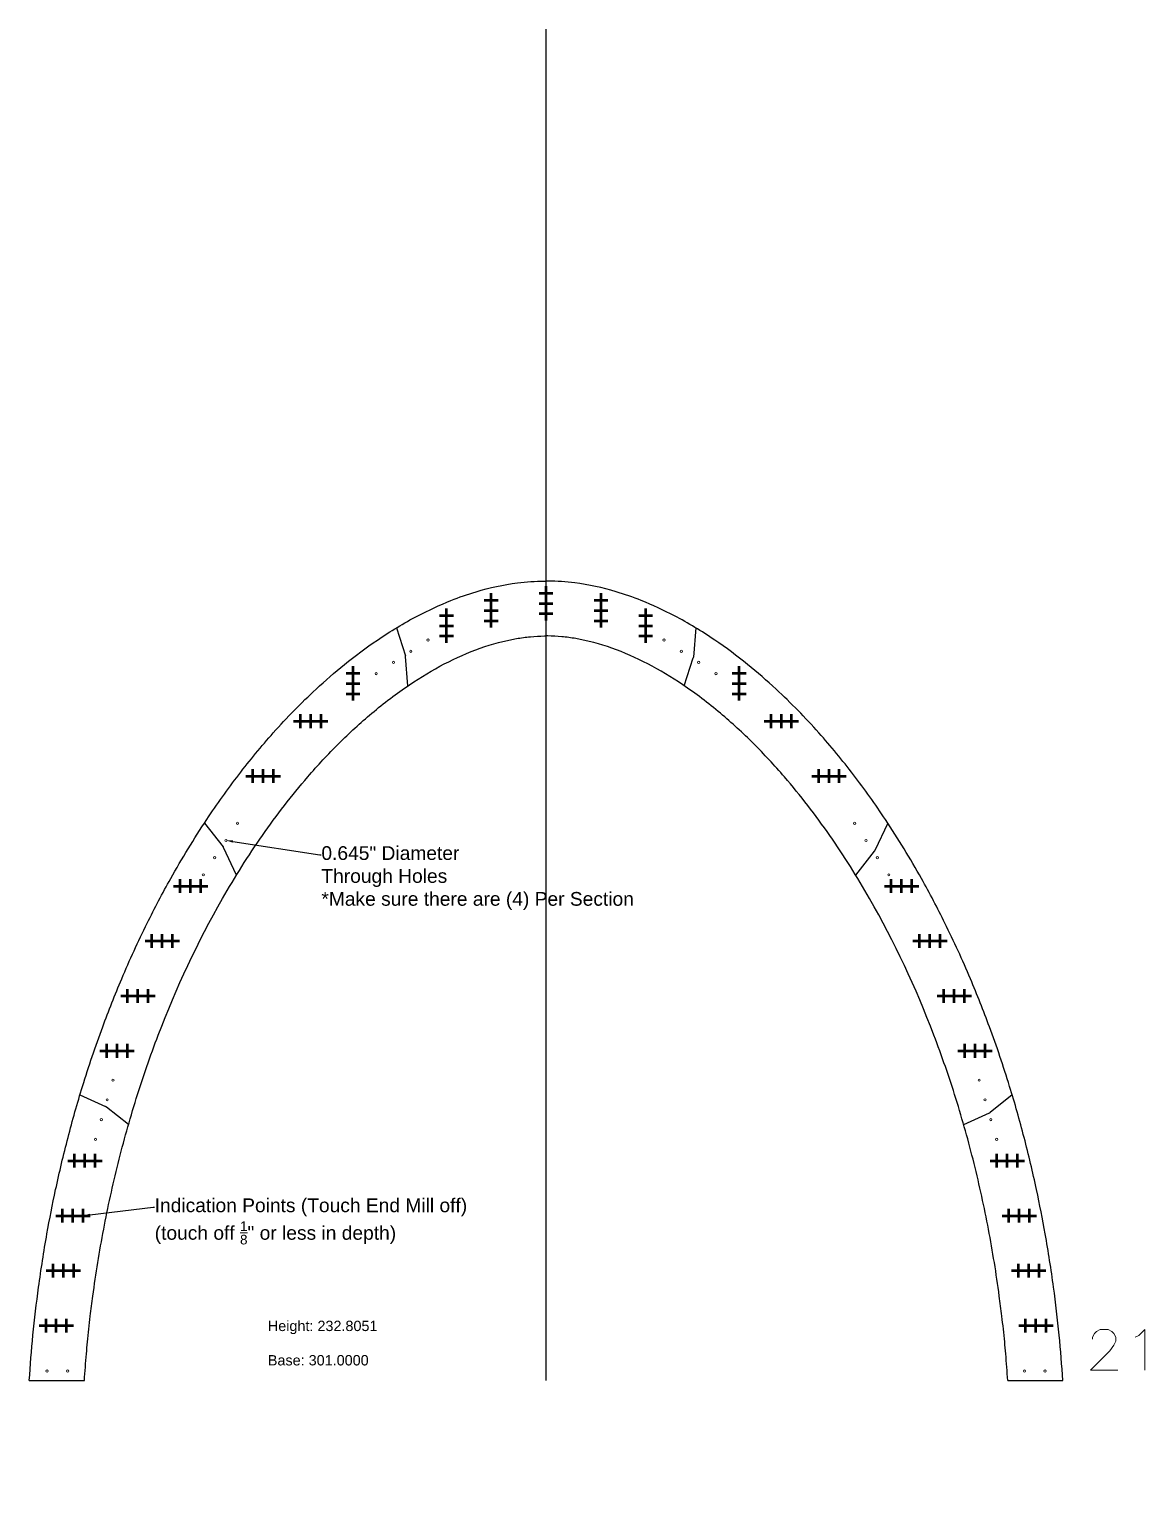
# Model space of a CAD drawing. Header units: inches. Extents: x -1683 to 11264, y -1696 to 865.
# Drawn here: x 5216.1 to 5541, y -1373 to -947.1 of the extents above; entities that cross this region are included whole.
import ezdxf
from ezdxf import colors
from ezdxf.entities.mleader import LeaderData, LeaderLine
from ezdxf.math import Vec2, Vec3

# ---------------------------------------------------------------- set-up
doc = ezdxf.new("R2010")
doc.units = ezdxf.units.IN
doc.header["$MEASUREMENT"] = 0
doc.header["$PDMODE"] = 2
doc.header["$PDSIZE"] = 2
for name, color, linetype, lineweight in [('Annotation', 7, 'Continuous', 9), ('Drilling', 3, 'Continuous', 13), ('Engrave', 4, 'Continuous', 50)]:
    doc.layers.add(name, color=color, linetype=linetype, lineweight=lineweight)
doc.styles.get("Standard").update_dxf_attribs({"font": 'Arial.ttf'})

# ---------------------------------------------------------------- blocks, each defined once
blk = doc.blocks.new('*U860')
at = {"layer": 'Engrave'}
blk.add_point((0, 0), dxfattribs=at)
blk = doc.blocks.new('*U861')
at = {"layer": 'Engrave', "color": 0, "linetype": 'ByBlock', "lineweight": -2, "transparency": 16777216}
for p in [(0, 0), (3, 0), (6, 0)]:
    blk.add_blockref('*U860', p, dxfattribs=at)
blk = doc.blocks.new('*U862')
at = {"layer": 'Engrave'}
blk.add_point((0, 0), dxfattribs=at)
blk = doc.blocks.new('*U863')
at = {"layer": 'Engrave', "color": 0, "linetype": 'ByBlock', "lineweight": -2, "transparency": 16777216}
for p in [(0, 0), (3, 0), (6, 0)]:
    blk.add_blockref('*U862', p, dxfattribs=at)
blk = doc.blocks.new('*U864')
at = {"layer": 'Engrave'}
blk.add_point((0, 0), dxfattribs=at)
blk = doc.blocks.new('*U865')
at = {"layer": 'Engrave', "color": 0, "linetype": 'ByBlock', "lineweight": -2, "transparency": 16777216}
for p in [(0, 0), (3, 0), (6, 0)]:
    blk.add_blockref('*U864', p, dxfattribs=at)
blk = doc.blocks.new('*U866')
at = {"layer": 'Engrave'}
blk.add_point((0, 0), dxfattribs=at)
blk = doc.blocks.new('*U867')
at = {"layer": 'Engrave', "color": 0, "linetype": 'ByBlock', "lineweight": -2, "transparency": 16777216}
for p in [(0, 0), (3, 0), (6, 0)]:
    blk.add_blockref('*U866', p, dxfattribs=at)
blk = doc.blocks.new('*U868')
at = {"layer": 'Engrave'}
blk.add_point((0, 0), dxfattribs=at)
blk = doc.blocks.new('*U869')
at = {"layer": 'Engrave', "color": 0, "linetype": 'ByBlock', "lineweight": -2, "transparency": 16777216}
for p in [(0, 0), (3, 0), (6, 0)]:
    blk.add_blockref('*U868', p, dxfattribs=at)
blk = doc.blocks.new('*U870')
at = {"layer": 'Engrave'}
blk.add_point((0, 0), dxfattribs=at)
blk = doc.blocks.new('*U871')
at = {"layer": 'Engrave', "color": 0, "linetype": 'ByBlock', "lineweight": -2, "transparency": 16777216}
for p in [(0, 0), (3, 0), (6, 0)]:
    blk.add_blockref('*U870', p, dxfattribs=at)
blk = doc.blocks.new('*U872')
at = {"layer": 'Engrave'}
blk.add_point((0, 0), dxfattribs=at)
blk = doc.blocks.new('*U873')
at = {"layer": 'Engrave', "color": 0, "linetype": 'ByBlock', "lineweight": -2, "transparency": 16777216}
for p in [(0, 0), (3, 0), (6, 0)]:
    blk.add_blockref('*U872', p, dxfattribs=at)
blk = doc.blocks.new('*U874')
at = {"layer": 'Engrave'}
blk.add_point((0, 0), dxfattribs=at)
blk = doc.blocks.new('*U875')
at = {"layer": 'Engrave', "color": 0, "linetype": 'ByBlock', "lineweight": -2, "transparency": 16777216}
for p in [(0, 0), (3, 0), (6, 0)]:
    blk.add_blockref('*U874', p, dxfattribs=at)
blk = doc.blocks.new('*U876')
at = {"layer": 'Engrave'}
blk.add_point((0, 0), dxfattribs=at)
blk = doc.blocks.new('*U877')
at = {"layer": 'Engrave', "color": 0, "linetype": 'ByBlock', "lineweight": -2, "transparency": 16777216}
for p in [(0, 0), (3, 0), (6, 0)]:
    blk.add_blockref('*U876', p, dxfattribs=at)
blk = doc.blocks.new('*U878')
at = {"layer": 'Engrave'}
blk.add_point((0, 0), dxfattribs=at)
blk = doc.blocks.new('*U879')
at = {"layer": 'Engrave', "color": 0, "linetype": 'ByBlock', "lineweight": -2, "transparency": 16777216}
for p in [(0, 0), (3, 0), (6, 0)]:
    blk.add_blockref('*U878', p, dxfattribs=at)
blk = doc.blocks.new('*U880')
at = {"layer": 'Engrave'}
blk.add_point((0, 0), dxfattribs=at)
blk = doc.blocks.new('*U881')
at = {"layer": 'Engrave', "color": 0, "linetype": 'ByBlock', "lineweight": -2, "transparency": 16777216}
for p in [(0, 0), (3, 0), (6, 0)]:
    blk.add_blockref('*U880', p, dxfattribs=at)
blk = doc.blocks.new('*U882')
at = {"layer": 'Engrave'}
blk.add_point((0, 0), dxfattribs=at)
blk = doc.blocks.new('*U883')
at = {"layer": 'Engrave', "color": 0, "linetype": 'ByBlock', "lineweight": -2, "transparency": 16777216}
for p in [(0, 0), (3, 0), (6, 0)]:
    blk.add_blockref('*U882', p, dxfattribs=at)
blk = doc.blocks.new('*U884')
at = {"layer": 'Engrave'}
blk.add_point((0, 0), dxfattribs=at)
blk = doc.blocks.new('*U885')
at = {"layer": 'Engrave', "color": 0, "linetype": 'ByBlock', "lineweight": -2, "transparency": 16777216}
for p in [(0, 0), (3, 0), (6, 0)]:
    blk.add_blockref('*U884', p, dxfattribs=at)
blk = doc.blocks.new('*U886')
at = {"layer": 'Engrave'}
blk.add_point((0, 0), dxfattribs=at)
blk = doc.blocks.new('*U887')
at = {"layer": 'Engrave', "color": 0, "linetype": 'ByBlock', "lineweight": -2, "transparency": 16777216}
for p in [(0, 0), (3, 0), (6, 0)]:
    blk.add_blockref('*U886', p, dxfattribs=at)
blk = doc.blocks.new('*U888')
at = {"layer": 'Engrave'}
blk.add_point((0, 0), dxfattribs=at)
blk = doc.blocks.new('*U889')
at = {"layer": 'Engrave', "color": 0, "linetype": 'ByBlock', "lineweight": -2, "transparency": 16777216}
for p in [(0, 0), (3, 0), (6, 0)]:
    blk.add_blockref('*U888', p, dxfattribs=at)
blk = doc.blocks.new('*U890')
at = {"layer": 'Engrave'}
blk.add_point((0, 0), dxfattribs=at)
blk = doc.blocks.new('*U891')
at = {"layer": 'Engrave', "color": 0, "linetype": 'ByBlock', "lineweight": -2, "transparency": 16777216}
for p in [(0, 0), (3, 0), (6, 0)]:
    blk.add_blockref('*U890', p, dxfattribs=at)
blk = doc.blocks.new('*U892')
at = {"layer": 'Engrave'}
blk.add_point((0, 0), dxfattribs=at)
blk = doc.blocks.new('*U893')
at = {"layer": 'Engrave', "color": 0, "linetype": 'ByBlock', "lineweight": -2, "transparency": 16777216}
for p in [(0, 0), (3, 0), (6, 0)]:
    blk.add_blockref('*U892', p, dxfattribs=at)
blk = doc.blocks.new('*U894')
at = {"layer": 'Engrave'}
blk.add_point((0, 0), dxfattribs=at)
blk = doc.blocks.new('*U895')
at = {"layer": 'Engrave', "color": 0, "linetype": 'ByBlock', "lineweight": -2, "transparency": 16777216}
for p in [(0, 0), (3, 0), (6, 0)]:
    blk.add_blockref('*U894', p, dxfattribs=at)
blk = doc.blocks.new('*U896')
at = {"layer": 'Engrave'}
blk.add_point((0, 0), dxfattribs=at)
blk = doc.blocks.new('*U897')
at = {"layer": 'Engrave', "color": 0, "linetype": 'ByBlock', "lineweight": -2, "transparency": 16777216}
for p in [(0, 0), (3, 0), (6, 0)]:
    blk.add_blockref('*U896', p, dxfattribs=at)
blk = doc.blocks.new('*U898')
at = {"layer": 'Engrave'}
blk.add_point((0, 0), dxfattribs=at)
blk = doc.blocks.new('*U899')
at = {"layer": 'Engrave', "color": 0, "linetype": 'ByBlock', "lineweight": -2, "transparency": 16777216}
for p in [(0, 0), (3, 0), (6, 0)]:
    blk.add_blockref('*U898', p, dxfattribs=at)
blk = doc.blocks.new('*U900')
at = {"layer": 'Engrave'}
blk.add_point((0, 0), dxfattribs=at)
blk = doc.blocks.new('*U901')
at = {"layer": 'Engrave', "color": 0, "linetype": 'ByBlock', "lineweight": -2, "transparency": 16777216}
for p in [(0, 0), (3, 0), (6, 0)]:
    blk.add_blockref('*U900', p, dxfattribs=at)
blk = doc.blocks.new('*U902')
at = {"layer": 'Engrave'}
blk.add_point((0, 0), dxfattribs=at)
blk = doc.blocks.new('*U903')
at = {"layer": 'Engrave', "color": 0, "linetype": 'ByBlock', "lineweight": -2, "transparency": 16777216}
for p in [(0, 0), (3, 0), (6, 0)]:
    blk.add_blockref('*U902', p, dxfattribs=at)
blk = doc.blocks.new('*U904')
at = {"layer": 'Engrave'}
blk.add_point((0, 0), dxfattribs=at)
blk = doc.blocks.new('*U905')
at = {"layer": 'Engrave', "color": 0, "linetype": 'ByBlock', "lineweight": -2, "transparency": 16777216}
for p in [(0, 0), (3, 0), (6, 0)]:
    blk.add_blockref('*U904', p, dxfattribs=at)
blk = doc.blocks.new('*U906')
at = {"layer": 'Engrave'}
blk.add_point((0, 0), dxfattribs=at)
blk = doc.blocks.new('*U907')
at = {"layer": 'Engrave', "color": 0, "linetype": 'ByBlock', "lineweight": -2, "transparency": 16777216}
for p in [(0, 0), (3, 0), (6, 0)]:
    blk.add_blockref('*U906', p, dxfattribs=at)
blk = doc.blocks.new('*U908')
at = {"layer": 'Engrave'}
blk.add_point((0, 0), dxfattribs=at)
blk = doc.blocks.new('*U909')
at = {"layer": 'Engrave', "color": 0, "linetype": 'ByBlock', "lineweight": -2, "transparency": 16777216}
for p in [(0, 0), (3, 0), (6, 0)]:
    blk.add_blockref('*U908', p, dxfattribs=at)
blk = doc.blocks.new('*U910')
at = {"layer": 'Engrave'}
blk.add_point((0, 0), dxfattribs=at)
blk = doc.blocks.new('*U911')
at = {"layer": 'Engrave', "color": 0, "linetype": 'ByBlock', "lineweight": -2, "transparency": 16777216}
for p in [(0, 0), (3, 0), (6, 0)]:
    blk.add_blockref('*U910', p, dxfattribs=at)
blk = doc.blocks.new('*U912')
at = {"layer": 'Engrave'}
blk.add_point((0, 0), dxfattribs=at)
blk = doc.blocks.new('*U913')
at = {"layer": 'Engrave', "color": 0, "linetype": 'ByBlock', "lineweight": -2, "transparency": 16777216}
for p in [(0, 0), (3, 0), (6, 0)]:
    blk.add_blockref('*U912', p, dxfattribs=at)

msp = doc.modelspace()

# ---------------------------------------------------------------- linework, layer by layer
for p, q in [((5366.63931, -1340.6088), (5366.63931, -947.13594)), ((5323.0451, -1121.44592), (5325.67322, -1129.56736)), ((5410.23351, -1121.44592), (5409.55364, -1129.95489)), ((5326.39849, -1138.30457), (5325.71862, -1129.7956)), ((5406.88012, -1138.30457), (5409.50824, -1130.18313)), ((5267.15563, -1178.2662), (5272.59607, -1185.24242)), ((5466.12298, -1178.2662), (5462.37703, -1186.2808)), ((5276.45939, -1193.44856), (5272.71345, -1185.43395)), ((5456.81922, -1193.44856), (5462.25966, -1186.47234)), ((5230.90723, -1257.43207), (5238.38979, -1260.85313)), ((5502.37138, -1257.43207), (5495.92618, -1262.54596)), ((5245.04074, -1266.0931), (5238.59554, -1260.97922)), ((5488.23787, -1266.0931), (5495.72043, -1262.67204)), ((5216.13931, -1340.6088), (5232.18331, -1340.6088)), ((5501.0953, -1340.6088), (5517.13931, -1340.6088))]:
    msp.add_line(p, q)
for centre, start, end in [((5324.7218, -1129.87525), 4.5682781, 17.9317219), ((5408.55682, -1129.87525), 342.0682781, 355.4317219), ((5271.80751, -1185.85738), 25.0509375, 37.9490625), ((5461.4711, -1185.85738), 322.0509375, 334.9490625), ((5237.97399, -1261.76259), 51.5700872, 65.4299128), ((5495.30463, -1261.76259), 294.5700872, 308.4299128)]:
    msp.add_arc(centre, 1, start, end)
for points, knots in [([(5216.13931, -1340.6088), (5216.4669, -1336.19085), (5217.14103, -1327.09928), (5218.85513, -1312.85997), (5221.05344, -1298.73268), (5223.90542, -1284.20858), (5227.30829, -1269.85935), (5231.80832, -1254.01025), (5237.0214, -1238.58052), (5243.29946, -1222.71491), (5249.8875, -1208.31184), (5258.06149, -1192.77317), (5266.88628, -1178.27728), (5276.95456, -1164.14615), (5287.4777, -1151.35798), (5297.85217, -1140.68822), (5308.10709, -1131.79782), (5317.8941, -1124.49041), (5328.25867, -1118.21269), (5337.9847, -1113.69886), (5347.65625, -1110.31393), (5356.77164, -1108.30605), (5363.65769, -1107.82326), (5366.44639, -1107.80411), (5366.63931, -1107.80365)], [0, 0, 0, 0, 20.973343013, 43.160427718, 67.885372328, 88.652615797, 113.227399766, 137.688543386, 166.637373691, 190.299922725, 218.450547555, 241.58149558, 273.400512909, 298.71957765, 323.675596988, 351.751666464, 369.061771176, 387.89250081, 409.520934496, 426.309209549, 438.560942666, 457.994562703, 470.273076462, 471.185541742, 471.185541742, 471.185541742, 471.185541742]), ([(5517.13931, -1340.6088), (5516.81172, -1336.19085), (5516.13758, -1327.09928), (5514.42348, -1312.85997), (5512.22518, -1298.73268), (5509.3732, -1284.20858), (5505.97032, -1269.85935), (5501.47029, -1254.01025), (5496.25721, -1238.58052), (5489.97915, -1222.71491), (5483.39111, -1208.31184), (5475.21712, -1192.77317), (5466.39233, -1178.27728), (5456.32405, -1164.14615), (5445.80091, -1151.35798), (5435.42644, -1140.68822), (5425.17152, -1131.79782), (5415.38451, -1124.49041), (5405.01995, -1118.21269), (5395.29391, -1113.69886), (5385.62236, -1110.31393), (5376.50697, -1108.30605), (5369.62092, -1107.82326), (5366.83222, -1107.80411), (5366.63931, -1107.80365)], [0, 0, 0, 0, 20.973343013, 43.160427718, 67.885372328, 88.652615797, 113.227399766, 137.688543386, 166.637373691, 190.299922725, 218.450547555, 241.58149558, 273.400512909, 298.71957765, 323.675596988, 351.751666464, 369.061771176, 387.89250081, 409.520934496, 426.309209549, 438.560942666, 457.994562703, 470.273076462, 471.185541742, 471.185541742, 471.185541742, 471.185541742]), ([(5232.18331, -1340.6088), (5232.37995, -1337.96389), (5232.57664, -1335.3621), (5232.8914, -1331.65219), (5232.99331, -1330.5082), (5233.21997, -1328.11998), (5233.34698, -1326.87036), (5233.61775, -1324.36098), (5233.76121, -1323.104), (5234.14461, -1319.90388), (5234.39474, -1317.95763), (5235.10374, -1312.74122), (5235.58602, -1309.48442), (5236.63356, -1303.00432), (5237.19921, -1299.78125), (5238.42282, -1293.34823), (5239.07999, -1290.13899), (5240.48317, -1283.74143), (5241.22907, -1280.5543), (5243.60194, -1271.03278), (5245.36456, -1264.73734), (5249.25939, -1252.27451), (5251.39086, -1246.10993), (5258.9624, -1226.26942), (5265.17935, -1212.92256), (5276.03865, -1193.93635), (5279.90862, -1187.78985), (5288.1764, -1175.94386), (5292.57448, -1170.241), (5300.13932, -1161.47715), (5303.14359, -1158.2317), (5309.35096, -1152.03899), (5312.55536, -1149.09173), (5317.64713, -1144.81478), (5319.45501, -1143.36879), (5323.11422, -1140.5955), (5324.96791, -1139.26666), (5330.15826, -1135.77058), (5333.54493, -1133.73955), (5340.44, -1130.15833), (5343.93759, -1128.61447), (5350.96728, -1126.12071), (5354.51058, -1125.16798), (5359.36119, -1124.33265), (5360.71406, -1124.15206), (5363.42531, -1123.89868), (5364.78144, -1123.82595), (5366.30298, -1123.80565), (5366.47145, -1123.80425), (5366.63931, -1123.80371)], [1.876761058, 1.876761058, 1.876761058, 1.876761058, 14.493627794, 14.493627794, 20.184078037, 20.184078037, 26.470549135, 26.470549135, 32.757020233, 32.757020233, 42.446452969, 42.446452969, 58.656945859, 58.656945859, 74.867438749, 74.867438749, 91.077931639, 91.077931639, 107.288424529, 107.288424529, 139.709410308, 139.709410308, 172.130396088, 172.130396088, 245.473677173, 245.473677173, 282.076599147, 282.076599147, 318.679521121, 318.679521121, 341.453417894, 341.453417894, 364.227314666, 364.227314666, 376.426726118, 376.426726118, 388.626137569, 388.626137569, 410.14340933, 410.14340933, 431.66068109, 431.66068109, 453.177952851, 453.177952851, 461.615310894, 461.615310894, 470.052668938, 470.052668938, 471.104607864, 471.104607864, 471.104607864, 471.104607864]), ([(5501.0953, -1340.6088), (5500.89866, -1337.96389), (5500.70197, -1335.3621), (5500.38721, -1331.65219), (5500.2853, -1330.5082), (5500.05864, -1328.11998), (5499.93164, -1326.87036), (5499.66086, -1324.36098), (5499.5174, -1323.104), (5499.134, -1319.90388), (5498.88387, -1317.95763), (5498.17487, -1312.74122), (5497.6926, -1309.48442), (5496.64505, -1303.00432), (5496.0794, -1299.78125), (5494.85579, -1293.34823), (5494.19862, -1290.13899), (5492.79545, -1283.74143), (5492.04954, -1280.5543), (5489.67667, -1271.03278), (5487.91405, -1264.73734), (5484.01923, -1252.27451), (5481.88775, -1246.10993), (5474.31621, -1226.26942), (5468.09927, -1212.92256), (5457.23997, -1193.93635), (5453.36999, -1187.78985), (5445.10221, -1175.94386), (5440.70413, -1170.241), (5433.1393, -1161.47715), (5430.13503, -1158.2317), (5423.92765, -1152.03899), (5420.72325, -1149.09173), (5415.63149, -1144.81478), (5413.8236, -1143.36879), (5410.16439, -1140.5955), (5408.31071, -1139.26666), (5403.12035, -1135.77058), (5399.73369, -1133.73955), (5392.83862, -1130.15833), (5389.34102, -1128.61447), (5382.31133, -1126.12071), (5378.76803, -1125.16798), (5373.91742, -1124.33265), (5372.56455, -1124.15206), (5369.85331, -1123.89868), (5368.49718, -1123.82595), (5366.97563, -1123.80565), (5366.80716, -1123.80425), (5366.63931, -1123.80371)], [1.876761058, 1.876761058, 1.876761058, 1.876761058, 14.493627794, 14.493627794, 20.184078037, 20.184078037, 26.470549135, 26.470549135, 32.757020233, 32.757020233, 42.446452969, 42.446452969, 58.656945859, 58.656945859, 74.867438749, 74.867438749, 91.077931639, 91.077931639, 107.288424529, 107.288424529, 139.709410308, 139.709410308, 172.130396088, 172.130396088, 245.473677173, 245.473677173, 282.076599147, 282.076599147, 318.679521121, 318.679521121, 341.453417894, 341.453417894, 364.227314666, 364.227314666, 376.426726118, 376.426726118, 388.626137569, 388.626137569, 410.14340933, 410.14340933, 431.66068109, 431.66068109, 453.177952851, 453.177952851, 461.615310894, 461.615310894, 470.052668938, 470.052668938, 471.104607864, 471.104607864, 471.104607864, 471.104607864])]:
    msp.add_open_spline(points, degree=3, knots=knots)
at = {"layer": 'Annotation'}
for points in [[(5525.76234, -1328.58312), (5525.76234, -1328.02005), (5526.32541, -1326.8939), (5526.88848, -1326.33082), (5528.01463, -1325.76775), (5530.26693, -1325.76775), (5531.39307, -1326.33082), (5531.95615, -1326.8939), (5532.51922, -1328.02005), (5532.51922, -1329.14619), (5531.95615, -1330.27234), (5530.83, -1331.96156), (5525.19926, -1337.5923), (5533.08229, -1337.5923)], [(5538.14996, -1328.02005), (5539.2761, -1327.45697), (5540.96533, -1325.76775), (5540.96533, -1337.5923)]]:
    msp.add_lwpolyline(points, dxfattribs=at)
at = {"layer": 'Drilling'}
for centre in [(5327.23978, -1128.24437), (5332.27574, -1124.9826), (5401.00287, -1124.9826), (5406.03884, -1128.24437), (5322.20382, -1131.50613), (5411.0748, -1131.50613), (5317.16785, -1134.76789), (5416.11076, -1134.76789), (5276.76609, -1178.34655), (5456.51252, -1178.34655), (5273.46037, -1183.35377), (5459.81824, -1183.35377), (5270.15466, -1188.36099), (5463.12396, -1188.36099), (5266.84894, -1193.3682), (5466.42968, -1193.3682), (5240.52015, -1253.13026), (5492.75846, -1253.13026), (5238.82271, -1258.88515), (5494.45591, -1258.88515), (5237.12527, -1264.64003), (5496.15335, -1264.64003), (5235.42782, -1270.39491), (5497.85079, -1270.39491), (5221.33494, -1337.8588), (5227.33494, -1337.8588), (5505.94367, -1337.8588), (5511.94367, -1337.8588)]:
    msp.add_circle(centre, 0.3225, dxfattribs=at)

# ---------------------------------------------------------------- block references
at = {"layer": 'Engrave', "rotation": 270}
for name, p in [('*U883', (5350.63931, -1113.35642)), ('*U885', (5366.63931, -1111.30366)), ('*U881', (5337.63931, -1117.80524)), ('*U887', (5310.41384, -1134.61213))]:
    msp.add_blockref(name, p, dxfattribs=at)
at = {"layer": 'Engrave', "xscale": -1, "rotation": 90}
for name, p in [('*U911', (5382.63931, -1113.35642)), ('*U909', (5395.63931, -1117.80524)), ('*U913', (5422.86478, -1134.61213))]:
    msp.add_blockref(name, p, dxfattribs=at)
at = {"layer": 'Engrave'}
for name, p in [('*U877', (5295.13285, -1148.6088)), ('*U875', (5281.25542, -1164.6088)), ('*U879', (5260.12814, -1196.6088)), ('*U873', (5251.8634, -1212.6088)), ('*U871', (5244.78406, -1228.6088)), ('*U869', (5238.73711, -1244.6088)), ('*U867', (5229.33787, -1276.6088)), ('*U865', (5225.84318, -1292.6088)), ('*U863', (5223.09052, -1308.6088)), ('*U861', (5221.01863, -1324.6088))]:
    msp.add_blockref(name, p, dxfattribs=at)
at = {"layer": 'Engrave', "xscale": -1}
for name, p in [('*U905', (5438.14577, -1148.6088)), ('*U903', (5452.0232, -1164.6088)), ('*U907', (5473.15047, -1196.6088)), ('*U901', (5481.41521, -1212.6088)), ('*U899', (5488.49455, -1228.6088)), ('*U897', (5494.5415, -1244.6088)), ('*U895', (5503.94075, -1276.6088)), ('*U893', (5507.43544, -1292.6088)), ('*U891', (5510.18809, -1308.6088)), ('*U889', (5512.25999, -1324.6088))]:
    msp.add_blockref(name, p, dxfattribs=at)

# ---------------------------------------------------------------- texts
at = {"layer": 'Annotation', "insert": (5285.61979, -1323.19995), "char_height": 3, "attachment_point": 1}
msp.add_mtext_dynamic_manual_height_columns('Height: 232.8051\\P \\PBase: 301.0000', width=45.2101633, gutter_width=1, heights=[0], dxfattribs=at)

# ---------------------------------------------------------------- leaders
at = {"layer": 'Annotation'}
ml = msp.add_multileader_mtext('Standard', dxfattribs=at)
ml.set_content('\\A1;0.645" Diameter\\PThrough Holes\\P*Make sure there are (4) Per Section', color=256)
ml.set_leader_properties()
ml.build(insert=Vec2(0, 0))
ml.multileader.update_dxf_attribs({"text_right_attachment_type": 6, "dogleg_length": 0.36, "arrow_head_size": 2})
ctx = ml.context
ctx.base_point, ctx.arrow_head_size, ctx.landing_gap_size, ctx.plane_origin = Vec3(5301.12093, -1187.56435), 2, 0.09, Vec3(5426.30972, -1208.26691)
ctx.right_attachment = 6
notes = []
notes.append((ctx, [(1, (1, 1, 0), (5300.76093, -1187.56435), (1, 0), 0.36, [(0, [(5273.46037, -1183.35377)], 0, [])])]))
ctx.mtext.insert, ctx.mtext.flow_direction = Vec3(5301.21093, -1185.01865), 5
ml = msp.add_multileader_mtext('Standard', dxfattribs=at)
ml.set_content('\\A1;Indication Points (Touch End Mill off) \\P(touch off {\\H0.7x;\\S1/8;}" or less in depth)  ', color=256)
ml.set_leader_properties()
ml.build(insert=Vec2(0, 0))
ml.multileader.update_dxf_attribs({"text_right_attachment_type": 6, "dogleg_length": 0.36, "arrow_head_size": 2})
ctx = ml.context
ctx.base_point, ctx.arrow_head_size, ctx.landing_gap_size, ctx.plane_origin = Vec3(5252.58323, -1290.12594), 2, 0.09, Vec3(5377.77201, -1310.8285)
ctx.right_attachment = 6
notes.append((ctx, [(1, (1, 1, 0), (5252.22323, -1290.12594), (1, 0), 0.36, [(0, [(5231.84318, -1292.6088)], 0, [])])]))
ctx.mtext.insert, ctx.mtext.flow_direction = Vec3(5252.67323, -1287.58024), 5
for ctx, leaders in notes:
    for number, flags, end, landing, length, lines in leaders:
        leader = LeaderData()
        leader.index, (leader.has_last_leader_line, leader.has_dogleg_vector, leader.attachment_direction) = number, flags
        leader.last_leader_point, leader.dogleg_vector, leader.dogleg_length = Vec3(end), Vec3(landing), length
        for number, points, colour, breaks in lines:
            line = LeaderLine()
            line.index, line.vertices, line.color, line.breaks = number, Vec3.list(points), colors.encode_raw_color(colour), breaks
            leader.lines.append(line)
        ctx.leaders.append(leader)

doc.saveas('drawing.dxf')
